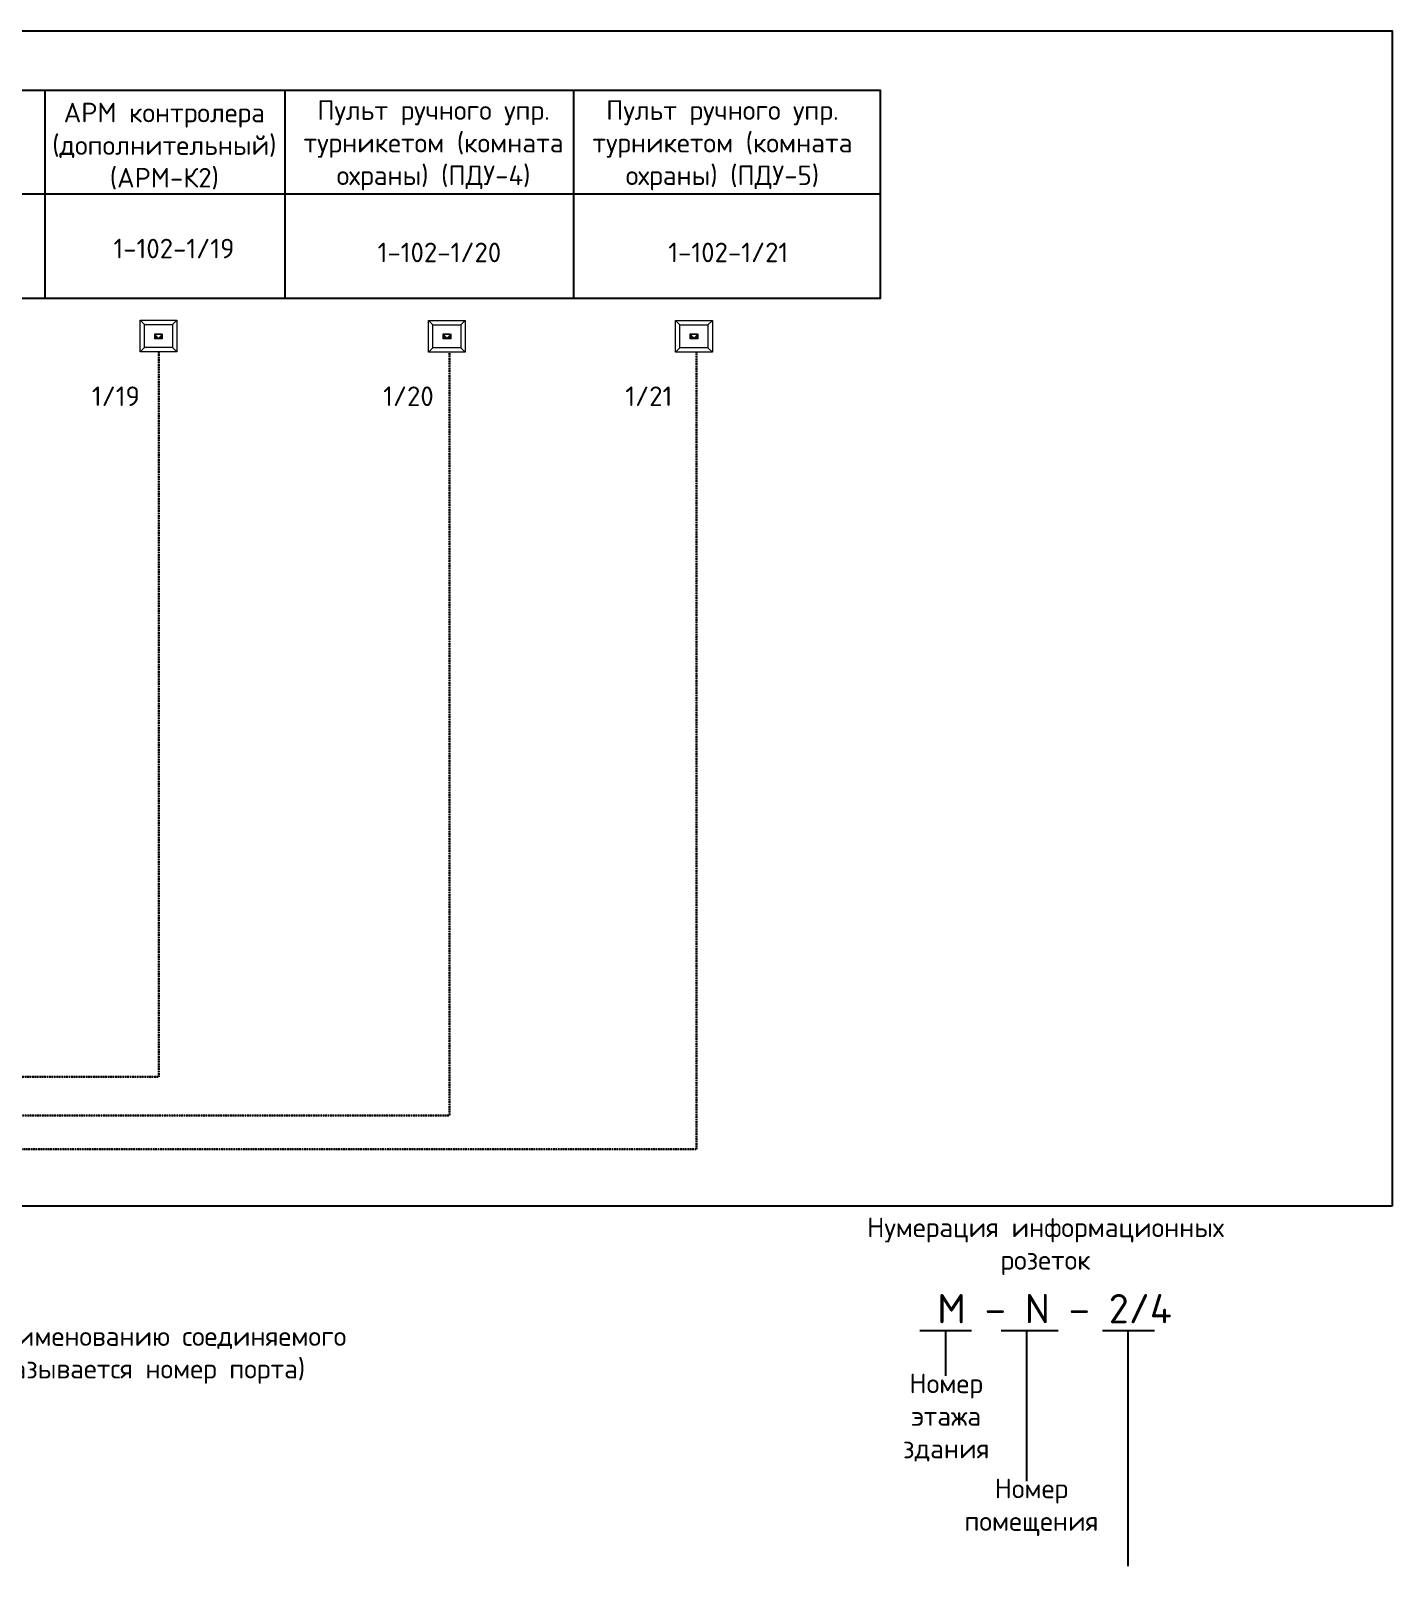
# Model space of a CAD drawing. Header units: millimetres. Extents: x 4247 to 622543, y -201358 to 142419.
# Drawn here: x 141569 to 158979, y -135027 to -115389 of the extents above; entities that cross this region are included whole.
import ezdxf

# ---------------------------------------------------------------- set-up
doc = ezdxf.new("R2010")
doc.units = ezdxf.units.MM
doc.linetypes.add('DASH', pattern=[0.75, 0.5, -0.25])
doc.linetypes.add('DASHED2', pattern=[0.375, 0.25, -0.125])
doc.layers.add('_СС_КНС-Внешние связи', color=250, linetype='Continuous', lineweight=30)
doc.layers.add('UTP', color=5, linetype='DASH', lineweight=25)
for name, color, linetype in [('PDF _Геометрия', 7, 'Continuous'), ('PDF _Оформление-Надписи', 7, 'Continuous'), ('PDF _Текст', 255, 'Continuous')]:
    doc.layers.add(name, color=color, linetype=linetype)
doc.styles.add('ICOCPEUR', font='isocpeur.ttf')
doc.styles.add('KOSTY_STYLE', font='isocpeur.ttf')

msp = doc.modelspace()

# ---------------------------------------------------------------- linework, layer by layer
at = {"layer": 'PDF _Геометрия', "color": 7, "lineweight": 25}
for points in [[(158978.549, -130420.611), (105546.637, -130420.611), (105546.637, -115388.56), (158978.549, -115388.56)], [(105741.196, -118808.974), (152434.481, -118808.974), (152434.481, -116152.724), (105741.196, -116152.724)]]:
    msp.add_lwpolyline(points, close=True, dxfattribs=at)
for points in [[(141753.833, -118808.974), (141753.833, -116152.724)], [(144822.446, -118808.974), (144822.446, -116152.724)], [(148515.769, -118808.974), (148515.769, -116152.724)], [(152434.481, -118808.974), (152434.481, -116152.724)], [(152434.481, -117480.849), (105741.196, -117480.849)]]:
    msp.add_lwpolyline(points, dxfattribs=at)
at = {"layer": 'PDF _Геометрия', "lineweight": 25}
for points in [[(153598.54, -132016.636), (152937.082, -132016.636)], [(153270.414, -132589.552), (153270.414, -132016.636)], [(154708.076, -132016.636), (153979.355, -132016.636)], [(154307.482, -133937.372), (154307.482, -132016.636)], [(155936.67, -132016.636), (155275.211, -132016.636)], [(155603.339, -135027.027), (155603.339, -132016.636)]]:
    msp.add_lwpolyline(points, dxfattribs=at)
at = {"layer": 'PDF _Оформление-Надписи', "lineweight": 0}
for points in [[(142967.767, -119090.223), (143438.295, -119090.223), (143438.295, -119497.315), (142967.767, -119497.315)], [(143024.069, -119146.525), (143381.993, -119146.525), (143381.993, -119441.013), (143024.069, -119441.013)], [(146655.64, -119092.827), (147126.168, -119092.827), (147126.168, -119499.919), (146655.64, -119499.919)], [(146711.943, -119149.129), (147069.866, -119149.129), (147069.866, -119443.617), (146711.943, -119443.617)], [(149814.228, -119092.827), (150284.756, -119092.827), (150284.756, -119499.919), (149814.228, -119499.919)], [(149870.53, -119149.129), (150228.454, -119149.129), (150228.454, -119443.617), (149870.53, -119443.617)]]:
    msp.add_lwpolyline(points, close=True, dxfattribs=at)
for points in [[(143024.069, -119146.525), (142967.767, -119090.223)], [(143381.993, -119146.525), (143438.295, -119090.223)], [(146711.943, -119149.129), (146655.64, -119092.827)], [(147069.866, -119149.129), (147126.168, -119092.827)], [(149870.53, -119149.129), (149814.228, -119092.827)], [(150228.454, -119149.129), (150284.756, -119092.827)], [(143156.173, -119263.873), (143242.279, -119263.873), (143242.279, -119328.229)], [(143251.207, -119328.229), (143156.173, -119328.229), (143156.173, -119263.873)], [(143183.276, -119298.733), (143161.536, -119298.733), (143161.536, -119268.938), (143245.546, -119268.938)], [(143165.102, -119328.229), (143165.102, -119263.873)], [(143170.464, -119298.733), (143170.464, -119268.938)], [(143196.088, -119311.544), (143174.348, -119311.544), (143174.348, -119298.733)], [(143183.276, -119311.544), (143183.276, -119298.733)], [(143219.625, -119324.058), (143187.159, -119324.058), (143187.159, -119311.544)], [(143196.088, -119324.058), (143196.088, -119311.544)], [(143232.734, -119311.544), (143210.697, -119311.544), (143210.697, -119324.058)], [(143219.625, -119311.544), (143219.625, -119324.058)], [(143245.546, -119298.733), (143223.806, -119298.733), (143223.806, -119311.544)], [(143232.734, -119298.733), (143232.734, -119311.544)], [(143236.618, -119268.938), (143236.618, -119298.733)], [(143245.546, -119268.938), (143245.546, -119298.733)], [(143251.207, -119263.873), (143251.207, -119328.229)], [(146844.047, -119266.478), (146930.152, -119266.478), (146930.152, -119330.833)], [(146939.08, -119330.833), (146844.047, -119330.833), (146844.047, -119266.478)], [(146871.149, -119301.337), (146849.41, -119301.337), (146849.41, -119271.543), (146933.419, -119271.543)], [(146852.975, -119330.833), (146852.975, -119266.478)], [(146858.338, -119301.337), (146858.338, -119271.543)], [(146883.961, -119314.148), (146862.221, -119314.148), (146862.221, -119301.337)], [(146871.149, -119314.148), (146871.149, -119301.337)], [(146907.498, -119326.662), (146875.033, -119326.662), (146875.033, -119314.148)], [(146883.961, -119326.662), (146883.961, -119314.148)], [(146920.608, -119314.148), (146898.57, -119314.148), (146898.57, -119326.662)], [(146907.498, -119314.148), (146907.498, -119326.662)], [(146933.419, -119301.337), (146911.68, -119301.337), (146911.68, -119314.148)], [(146920.608, -119301.337), (146920.608, -119314.148)], [(146924.491, -119271.543), (146924.491, -119301.337)], [(146933.419, -119271.543), (146933.419, -119301.337)], [(146939.08, -119266.478), (146939.08, -119330.833)], [(150002.634, -119266.478), (150088.74, -119266.478), (150088.74, -119330.833)], [(150097.668, -119330.833), (150002.634, -119330.833), (150002.634, -119266.478)], [(150029.737, -119301.337), (150007.997, -119301.337), (150007.997, -119271.543), (150092.007, -119271.543)], [(150011.563, -119330.833), (150011.563, -119266.478)], [(150016.926, -119301.337), (150016.926, -119271.543)], [(150042.549, -119314.148), (150020.809, -119314.148), (150020.809, -119301.337)], [(150029.737, -119314.148), (150029.737, -119301.337)], [(150066.086, -119326.662), (150033.62, -119326.662), (150033.62, -119314.148)], [(150042.549, -119326.662), (150042.549, -119314.148)], [(150079.196, -119314.148), (150057.158, -119314.148), (150057.158, -119326.662)], [(150066.086, -119314.148), (150066.086, -119326.662)], [(150092.007, -119301.337), (150070.267, -119301.337), (150070.267, -119314.148)], [(150079.196, -119301.337), (150079.196, -119314.148)], [(150083.079, -119271.543), (150083.079, -119301.337)], [(150092.007, -119271.543), (150092.007, -119301.337)], [(150097.668, -119266.478), (150097.668, -119330.833)], [(143024.069, -119441.013), (142967.767, -119497.315)], [(143381.993, -119441.013), (143438.295, -119497.315)], [(146711.943, -119443.617), (146655.64, -119499.919)], [(147069.866, -119443.617), (147126.168, -119499.919)], [(149870.53, -119443.617), (149814.228, -119499.919)], [(150228.454, -119443.617), (150284.756, -119499.919)]]:
    msp.add_lwpolyline(points, dxfattribs=at)
at = {"layer": 'UTP', "color": 5, "linetype": 'DASHED2', "lineweight": 30, "ltscale": 10}
for points in [[(143208.222, -119497.315), (143208.222, -128767.618), (119890.73, -128767.618), (119890.73, -132879.377)], [(120537.392, -132874.168), (120537.392, -129263.074), (146925.134, -129263.074), (146925.134, -119499.919)], [(150083.711, -119499.919), (150083.711, -129690.547), (121184.053, -129690.547), (121184.053, -132874.167)]]:
    msp.add_lwpolyline(points, dxfattribs=at)

# ---------------------------------------------------------------- texts
at = {"layer": '_СС_КНС-Внешние связи', "color": 0, "char_height": 250, "attachment_point": 5, "style": 'KOSTY_STYLE'}
for s, insert, width in [('\\pxqc;АРМ контролера (дополнительный) (АРМ-К2)', (143277.693, -116864.107), 3013.01492), ('\\pxqc;Пульт ручного упр. турникетом (комната охраны) (ПДУ-4)', (146720.412, -116854.798), 3635.92145), ('\\pxqc;Пульт ручного упр. турникетом (комната охраны) (ПДУ-5)', (150413.736, -116854.798), 3635.92145)]:
    msp.add_mtext(s, dxfattribs=dict(at, insert=insert, width=width))
at = {"layer": 'PDF _Текст', "color": 0, "char_height": 250, "style": 'KOSTY_STYLE'}
for s, insert, width, attachment_point in [('1-102-1/19', (143400.416, -118174.532), 3688.96509, 5), ('1-102-1/20', (146794.879, -118224.276), 2978.92821, 5), ('1-102-1/21', (150488.202, -118224.276), 2978.92821, 5), ('1/20', (146075.297, -120188.217), 721.55333, 7), ('\\pxqc;Нумерация информационных розеток', (152246.377, -131301.949), 4596.4936, 7), ('\\pxqc;Нумерация патч-корда (по наименованию соединяемого оборудования в скобках указывается номер порта)', (136492.022, -132693.1), 9262.73959, 7), ('\\pxqc;Номер этажа здания', (152687.815, -133686.531), 1173.91006, 7), ('\\pxqc;Номер помещения', (153479.851, -134641.538), 1768.15897, 7)]:
    msp.add_mtext(s, dxfattribs=dict(at, insert=insert, width=width, attachment_point=attachment_point))
at = {"layer": 'PDF _Текст', "color": 0, "attachment_point": 7}
for s, insert, char_height, style in [('1/19', (142351.079, -120188.217), 250, 'KOSTY_STYLE'), ('1/21', (149171.804, -120188.217), 250, 'KOSTY_STYLE'), ('M – N – 2/4', (153160.587, -131919.58), 375, 'ICOCPEUR')]:
    msp.add_mtext(s, dxfattribs=dict(at, insert=insert, char_height=char_height, style=style))

doc.saveas('drawing.dxf')
